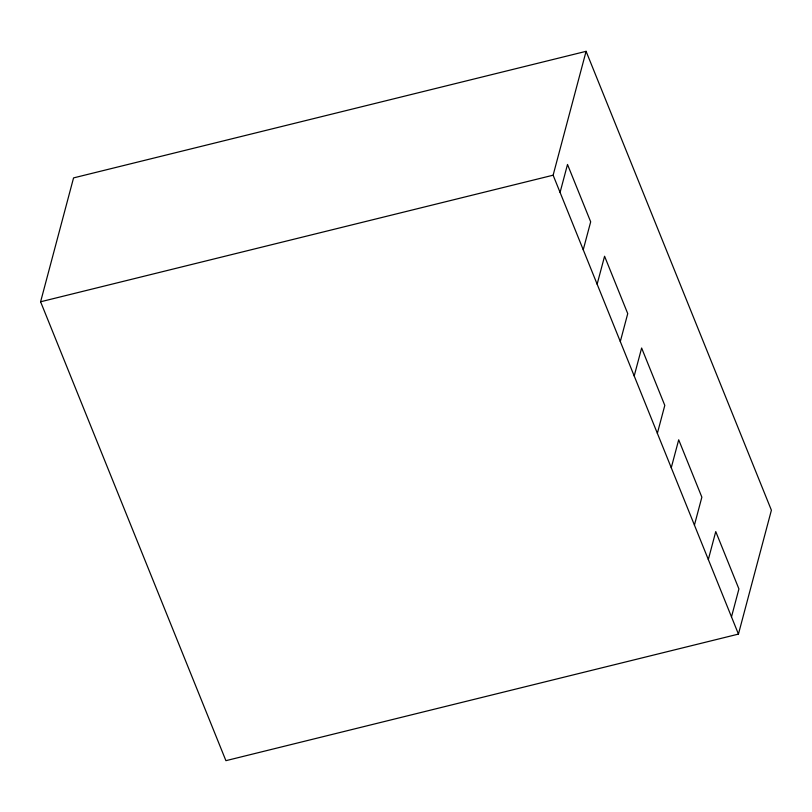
<?xml version="1.0" encoding="UTF-8"?>
<svg xmlns="http://www.w3.org/2000/svg" width="812" height="812" viewBox="0 0 812 812"><rect width="100%" height="100%" fill="white"/><g stroke="black" fill="none" stroke-linecap="round" stroke-linejoin="round"><path stroke-width="1.22" d="M40.6 301.78L73.557 177.899L586.091 51.329L771.4 510.22L738.443 634.101L225.909 760.671L40.6 301.78L553.124 175.199L586.091 51.329M560.077 192.414L567.507 164.471L590.679 221.828L583.239 249.771M597.135 284.19L604.575 256.247L627.737 313.615L620.307 341.547M634.202 375.966L641.632 348.023L664.795 405.391L657.365 433.334M671.26 467.753L678.7 439.81L701.862 497.167L694.422 525.11M708.328 559.529L715.758 531.586L738.92 588.944L731.49 616.887M553.124 175.199L738.443 634.101"/></g></svg>
